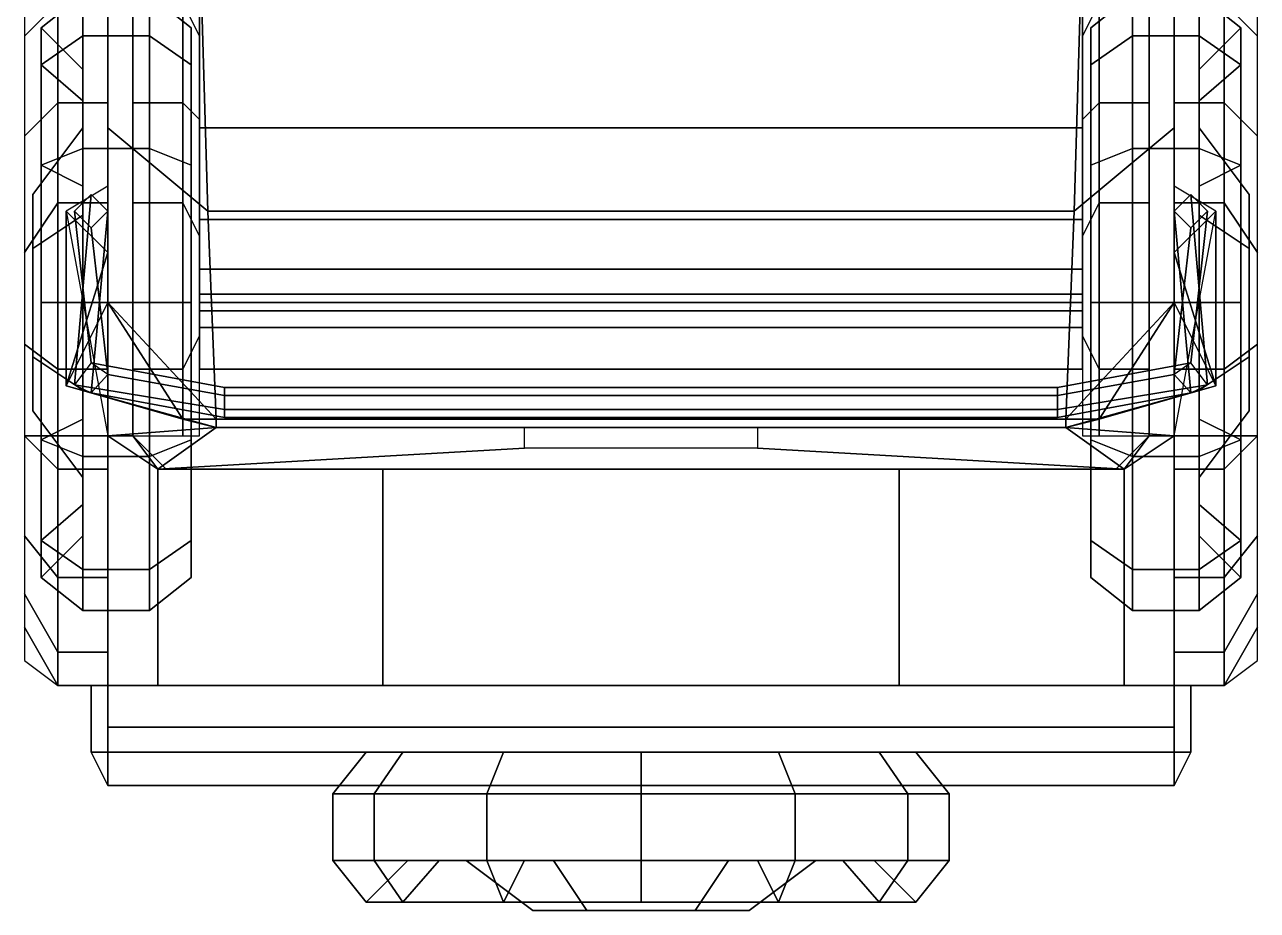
# Model space of a CAD drawing. Header units: millimetres. Extents: x -0.8 to 3, y -1.9 to 12.
# Drawn here: x -0.74 to 0.74, y -1.94 to -0.876 of the extents above; entities that cross this region are included whole.
import ezdxf

# ---------------------------------------------------------------- set-up
doc = ezdxf.new("R2010")
doc.units = ezdxf.units.MM
for name, color, linetype in [('fenders', 1, 'Continuous'), ('seats', 3, 'Continuous'), ('tent', 5, 'Continuous'), ('wheels', 2, 'Continuous')]:
    doc.layers.add(name, color=color, linetype=linetype)

msp = doc.modelspace()

# ---------------------------------------------------------------- linework, layer by layer
for points in [[(-0.64, -0.97, 0.79), (-0.64, -1.09, 0.83), (-0.64, -0.37, 1.08)], [(-0.64, -1.09, 0.83), (-0.64, -1.29, 0.83), (-0.64, -1.67, 1.08), (-0.64, -0.37, 1.08)], [(-0.64, -0.85, 0.7), (-0.64, -0.97, 0.79), (-0.64, -0.37, 1.08)], [(-0.64, -1.37, 1.08), (-0.61, -1.37, 1.08), (-0.61, -0.37, 1.08), (-0.64, -0.37, 1.08)], [(-0.61, -0.37, 1.08), (-0.61, -1.09, 0.83), (-0.61, -0.97, 0.79), (-0.61, -0.37, 1.08)], [(-0.61, -1.37, 1.08), (-0.61, -1.29, 0.83), (-0.61, -1.09, 0.83), (-0.61, -0.37, 1.08)], [(-0.61, -0.37, 1.08), (-0.61, -0.97, 0.79), (-0.61, -0.85, 0.7), (-0.61, -0.37, 1.08)], [(0.61, -1.37, 1.08), (0.64, -1.37, 1.08), (0.64, -0.37, 1.08), (0.61, -0.37, 1.08)], [(0.61, -0.85, 0.7), (0.61, -0.97, 0.79), (0.61, -0.37, 1.08)], [(0.61, -0.97, 0.79), (0.61, -1.09, 0.83), (0.61, -0.37, 1.08)], [(0.61, -1.09, 0.83), (0.61, -1.29, 0.83), (0.61, -1.37, 1.08), (0.61, -0.37, 1.08)], [(0.64, -0.37, 1.08), (0.64, -0.97, 0.79), (0.64, -0.85, 0.7), (0.64, -0.37, 1.08)], [(0.64, -0.37, 1.08), (0.64, -1.09, 0.83), (0.64, -0.97, 0.79), (0.64, -0.37, 1.08)], [(0.64, -1.67, 1.08), (0.64, -1.29, 0.83), (0.64, -1.09, 0.83), (0.64, -0.37, 1.08)], [(-0.64, -1.1, 1.08), (-0.66, -1.08, 1.08), (-0.68, -1.3089, 1.4747), (-0.66, -1.3185, 1.4481)], [(-0.66, -1.08, 1.08), (-0.68, -1.1, 1.08), (-0.66, -1.2823, 1.465), (-0.68, -1.3089, 1.4747)], [(-0.66, -1.08, 1.01), (-0.68, -1.1, 1.01), (-0.68, -1.1, 1.08), (-0.66, -1.08, 1.08)], [(-0.64, -1.1, 1.01), (-0.66, -1.08, 1.01), (-0.66, -1.08, 1.08), (-0.64, -1.1, 1.08)], [(0.66, -1.08, 1.08), (0.64, -1.1, 1.08), (0.66, -1.3185, 1.4481), (0.68, -1.3089, 1.4747)], [(0.66, -1.08, 1.01), (0.64, -1.1, 1.01), (0.64, -1.1, 1.08), (0.66, -1.08, 1.08)], [(0.68, -1.1, 1.08), (0.66, -1.08, 1.08), (0.68, -1.3089, 1.4747), (0.66, -1.2823, 1.465)], [(0.68, -1.1, 1.01), (0.66, -1.08, 1.01), (0.66, -1.08, 1.08), (0.68, -1.1, 1.08)], [(-0.68, -1.1, 1.08), (-0.66, -1.12, 1.08), (-0.64, -1.2962, 1.4475), (-0.66, -1.2823, 1.465)], [(-0.68, -1.1, 1.01), (-0.66, -1.12, 1.01), (-0.66, -1.12, 1.08), (-0.68, -1.1, 1.08)], [(-0.66, -1.12, 1.08), (-0.64, -1.1, 1.08), (-0.66, -1.3185, 1.4481), (-0.64, -1.2962, 1.4475)], [(-0.66, -1.12, 1.01), (-0.64, -1.1, 1.01), (-0.64, -1.1, 1.08), (-0.66, -1.12, 1.08)], [(0.64, -1.1, 1.08), (0.66, -1.12, 1.08), (0.64, -1.2962, 1.4475), (0.66, -1.3185, 1.4481)], [(0.66, -1.12, 1.08), (0.68, -1.1, 1.08), (0.66, -1.2823, 1.465), (0.64, -1.2962, 1.4475)], [(0.64, -1.1, 1.01), (0.66, -1.12, 1.01), (0.66, -1.12, 1.08), (0.64, -1.1, 1.08)], [(0.66, -1.12, 1.01), (0.68, -1.1, 1.01), (0.68, -1.1, 1.08), (0.66, -1.12, 1.08)], [(-0.5, -1.3385, 1.5381), (-0.5, -1.3119, 1.5285), (-0.66, -1.2823, 1.465), (-0.68, -1.3089, 1.4747)], [(-0.5, -1.3119, 1.5285), (-0.5, -1.3215, 1.5019), (-0.64, -1.2962, 1.4475), (-0.66, -1.2823, 1.465)], [(0.5, -1.3215, 1.5019), (0.5, -1.3119, 1.5285), (0.66, -1.2823, 1.465), (0.64, -1.2962, 1.4475)], [(0.5, -1.3119, 1.5285), (0.5, -1.3385, 1.5381), (0.68, -1.3089, 1.4747), (0.66, -1.2823, 1.465)], [(-0.5, -1.3215, 1.5019), (-0.5, -1.3481, 1.5115), (-0.66, -1.3185, 1.4481), (-0.64, -1.2962, 1.4475)], [(-0.64, -1.29, 0.83), (-0.64, -1.37, 0.81), (-0.64, -1.67, 1.08)], [(-0.61, -1.37, 1.08), (-0.61, -1.37, 0.81), (-0.61, -1.29, 0.83), (-0.61, -1.37, 1.08)], [(0.5, -1.3481, 1.5115), (0.5, -1.3215, 1.5019), (0.64, -1.2962, 1.4475), (0.66, -1.3185, 1.4481)], [(0.61, -1.29, 0.83), (0.61, -1.37, 0.81), (0.61, -1.37, 1.08)], [(0.64, -1.67, 1.08), (0.64, -1.37, 0.81), (0.64, -1.29, 0.83), (0.64, -1.67, 1.08)], [(-0.5, -1.3481, 1.5115), (-0.5, -1.3385, 1.5381), (-0.68, -1.3089, 1.4747), (-0.66, -1.3185, 1.4481)], [(0.5, -1.3385, 1.5381), (0.5, -1.3119, 1.5285), (-0.5, -1.3119, 1.5285), (-0.5, -1.3385, 1.5381)], [(0.5, -1.3119, 1.5285), (0.5, -1.3215, 1.5019), (-0.5, -1.3215, 1.5019), (-0.5, -1.3119, 1.5285)], [(0.5, -1.3385, 1.5381), (0.5, -1.3481, 1.5115), (0.66, -1.3185, 1.4481), (0.68, -1.3089, 1.4747)], [(0.5, -1.3215, 1.5019), (0.5, -1.3481, 1.5115), (-0.5, -1.3481, 1.5115), (-0.5, -1.3215, 1.5019)], [(0.5, -1.3481, 1.5115), (0.5, -1.3385, 1.5381), (-0.5, -1.3385, 1.5381), (-0.5, -1.3481, 1.5115)], [(-0.64, -1.37, 1.08), (-0.64, -1.67, 1.08), (-0.58, -1.67, 1.13), (-0.58, -1.41, 1.13)], [(-0.61, -1.37, 1.08), (-0.64, -1.37, 1.08), (-0.58, -1.41, 1.13), (-0.61, -1.37, 1.08)], [(0.58, -1.67, 1.13), (0.64, -1.67, 1.08), (0.64, -1.37, 1.08), (0.58, -1.41, 1.13)], [(0.58, -1.41, 1.13), (0.64, -1.37, 1.08), (0.61, -1.37, 1.08), (0.58, -1.41, 1.13)], [(-0.64, -1.41, 0.79), (-0.64, -1.54, 0.7), (-0.64, -1.67, 1.08)], [(-0.58, -1.41, 1.13), (-0.31, -1.41, 1.14), (0.31, -1.41, 1.14), (0.58, -1.41, 1.13)], [(-0.58, -1.67, 1.13), (-0.31, -1.67, 1.14), (-0.31, -1.41, 1.14), (-0.58, -1.41, 1.13)], [(-0.31, -1.41, 1.14), (-0.31, -1.67, 1.14), (0.31, -1.67, 1.14), (0.31, -1.41, 1.14)], [(0.31, -1.41, 1.14), (0.31, -1.67, 1.14), (0.58, -1.67, 1.13), (0.58, -1.41, 1.13)], [(0.64, -1.67, 1.08), (0.64, -1.54, 0.7), (0.64, -1.41, 0.79), (0.64, -1.67, 1.08)], [(-0.64, -1.54, 0.7), (-0.64, -1.63, 0.58), (-0.64, -1.67, 1.08)], [(0.64, -1.67, 1.08), (0.64, -1.63, 0.58), (0.64, -1.54, 0.7), (0.64, -1.67, 1.08)], [(-0.64, -1.63, 0.58), (-0.64, -1.67, 0.48), (-0.64, -1.67, 1.08)], [(0.64, -1.67, 1.08), (0.64, -1.67, 0.48), (0.64, -1.63, 0.58), (0.64, -1.67, 1.08)], [(-0.66, -1.75, 0.33), (-0.66, -1.67, 0.33), (0.66, -1.67, 0.33), (0.66, -1.75, 0.33)], [(-0.66, -1.67, 0.48), (-0.66, -1.67, 0.33), (-0.66, -1.75, 0.33), (-0.66, -1.75, 0.48)], [(-0.64, -1.67, 0.48), (-0.66, -1.67, 0.48), (-0.66, -1.75, 0.48), (-0.64, -1.75, 0.48)], [(-0.64, -1.67, 0.48), (-0.64, -1.75, 0.48), (-0.64, -1.72, 1.08), (-0.64, -1.67, 1.08)], [(-0.64, -1.67, 1.08), (-0.64, -1.72, 1.08), (0.64, -1.72, 1.08), (0.64, -1.67, 1.08)], [(-0.58, -1.67, 1.13), (-0.64, -1.67, 1.08), (0.64, -1.67, 1.08), (0.58, -1.67, 1.13)], [(0.58, -1.67, 1.13), (0.31, -1.67, 1.14), (-0.31, -1.67, 1.14), (-0.58, -1.67, 1.13)], [(0.64, -1.72, 1.08), (0.64, -1.75, 0.48), (0.64, -1.67, 0.48), (0.64, -1.67, 1.08)], [(0.66, -1.67, 0.48), (0.64, -1.67, 0.48), (0.64, -1.75, 0.48), (0.66, -1.75, 0.48)], [(0.66, -1.75, 0.33), (0.66, -1.67, 0.33), (0.66, -1.67, 0.48), (0.66, -1.75, 0.48)], [(-0.64, -1.72, 1.08), (-0.64, -1.75, 0.48), (0.64, -1.75, 0.48), (0.64, -1.72, 1.08)], [(-0.66, -1.75, 0.33), (-0.64, -1.79, 0.33), (-0.64, -1.79, 0.48), (-0.66, -1.75, 0.48)], [(0.66, -1.75, 0.33), (0.64, -1.79, 0.33), (-0.64, -1.79, 0.33), (-0.66, -1.75, 0.33)], [(-0.66, -1.75, 0.48), (-0.64, -1.79, 0.48), (-0.64, -1.75, 0.48)], [(-0.64, -1.75, 0.48), (-0.64, -1.79, 0.48), (0.64, -1.79, 0.48), (0.64, -1.75, 0.48)], [(0.64, -1.79, 0.48), (0.64, -1.79, 0.33), (0.66, -1.75, 0.33), (0.66, -1.75, 0.48)], [(0.64, -1.75, 0.48), (0.64, -1.79, 0.48), (0.66, -1.75, 0.48), (0.64, -1.75, 0.48)], [(-0.64, -1.79, 0.48), (-0.64, -1.79, 0.33), (0.64, -1.79, 0.33), (0.64, -1.79, 0.48)]]:
    msp.add_3dface(points)
at = {"color": 2}
for points in [[(-0.64, -1.37, 0.81), (-0.64, -1.41, 0.79), (-0.64, -1.67, 1.08)], [(-0.57, -1.41, 1.08), (-0.57, -1.41, 0.79), (-0.61, -1.37, 0.81), (-0.61, -1.37, 1.08)], [(-0.58, -1.41, 1.13), (-0.57, -1.41, 1.08), (-0.61, -1.37, 1.08), (-0.58, -1.41, 1.13)], [(0.61, -1.37, 0.81), (0.57, -1.41, 0.79), (0.57, -1.41, 1.08), (0.61, -1.37, 1.08)], [(0.61, -1.37, 1.08), (0.57, -1.41, 1.08), (0.58, -1.41, 1.13)], [(0.64, -1.67, 1.08), (0.64, -1.41, 0.79), (0.64, -1.37, 0.81), (0.64, -1.67, 1.08)], [(0.57, -1.41, 1.08), (-0.57, -1.41, 1.08), (-0.58, -1.41, 1.13), (0.58, -1.41, 1.13)], [(0.57, -1.41, 0.79), (-0.57, -1.41, 0.79), (-0.57, -1.41, 1.08), (0.57, -1.41, 1.08)]]:
    msp.add_3dface(points, dxfattribs=at)
at = {"layer": 'fenders'}
for points in [[(-0.74, -0.82, 0.5), (-0.74, -0.89, 0.63), (-0.7, -0.85, 0.7), (-0.7, -0.73, 0.49)], [(-0.55, -0.73, 0.49), (-0.55, -0.85, 0.7), (-0.53, -0.89, 0.48), (-0.53, -0.86, 0.41)], [(0.53, -0.86, 0.41), (0.53, -0.89, 0.48), (0.55, -0.85, 0.7), (0.55, -0.73, 0.49)], [(0.7, -0.73, 0.49), (0.7, -0.85, 0.7), (0.74, -0.89, 0.63), (0.74, -0.82, 0.5)], [(-0.74, -0.89, 0.63), (-0.74, -1.01, 0.72), (-0.7, -0.97, 0.79), (-0.7, -0.85, 0.7)], [(-0.7, -0.85, 0.7), (-0.7, -0.97, 0.79), (-0.64, -0.97, 0.79), (-0.64, -0.85, 0.7)], [(-0.61, -0.85, 0.7), (-0.61, -0.97, 0.79), (-0.55, -0.97, 0.79), (-0.55, -0.85, 0.7)], [(-0.55, -0.85, 0.7), (-0.55, -0.97, 0.79), (-0.53, -0.99, 0.59), (-0.53, -0.89, 0.48)], [(0.53, -0.89, 0.48), (0.53, -0.99, 0.59), (0.55, -0.97, 0.79), (0.55, -0.85, 0.7)], [(0.55, -0.85, 0.7), (0.55, -0.97, 0.79), (0.61, -0.97, 0.79), (0.61, -0.85, 0.7)], [(0.64, -0.85, 0.7), (0.64, -0.97, 0.79), (0.7, -0.97, 0.79), (0.7, -0.85, 0.7)], [(0.7, -0.85, 0.7), (0.7, -0.97, 0.79), (0.74, -1.01, 0.72), (0.74, -0.89, 0.63)], [(-0.74, -1.01, 0.72), (-0.74, -1.15, 0.77), (-0.7, -1.09, 0.83), (-0.7, -0.97, 0.79)], [(-0.7, -0.97, 0.79), (-0.7, -1.09, 0.83), (-0.64, -1.09, 0.83), (-0.64, -0.97, 0.79)], [(-0.61, -0.97, 0.79), (-0.61, -1.09, 0.83), (-0.55, -1.09, 0.83), (-0.55, -0.97, 0.79)], [(-0.55, -0.97, 0.79), (-0.55, -1.09, 0.83), (-0.53, -1.13, 0.64), (-0.53, -0.99, 0.59)], [(0.53, -0.99, 0.59), (0.53, -1.13, 0.64), (0.55, -1.09, 0.83), (0.55, -0.97, 0.79)], [(0.55, -0.97, 0.79), (0.55, -1.09, 0.83), (0.61, -1.09, 0.83), (0.61, -0.97, 0.79)], [(0.64, -0.97, 0.79), (0.64, -1.09, 0.83), (0.7, -1.09, 0.83), (0.7, -0.97, 0.79)], [(0.7, -0.97, 0.79), (0.7, -1.09, 0.83), (0.74, -1.15, 0.77), (0.74, -1.01, 0.72)], [(-0.74, -1.15, 0.77), (-0.74, -1.26, 0.77), (-0.7, -1.29, 0.83), (-0.7, -1.09, 0.83)], [(-0.7, -1.09, 0.83), (-0.7, -1.29, 0.83), (-0.64, -1.29, 0.83), (-0.64, -1.09, 0.83)], [(-0.61, -1.09, 0.83), (-0.61, -1.29, 0.83), (-0.55, -1.29, 0.83), (-0.55, -1.09, 0.83)], [(-0.55, -1.09, 0.83), (-0.55, -1.29, 0.83), (-0.53, -1.25, 0.64), (-0.53, -1.13, 0.64)], [(0.53, -1.13, 0.64), (0.53, -1.25, 0.64), (0.55, -1.29, 0.83), (0.55, -1.09, 0.83)], [(0.55, -1.09, 0.83), (0.55, -1.29, 0.83), (0.61, -1.29, 0.83), (0.61, -1.09, 0.83)], [(0.64, -1.09, 0.83), (0.64, -1.29, 0.83), (0.7, -1.29, 0.83), (0.7, -1.09, 0.83)], [(0.7, -1.09, 0.83), (0.7, -1.29, 0.83), (0.74, -1.26, 0.77), (0.74, -1.15, 0.77)], [(-0.55, -1.29, 0.83), (-0.55, -1.37, 0.81), (-0.53, -1.37, 0.59), (-0.53, -1.25, 0.64)], [(0.53, -1.25, 0.64), (0.53, -1.37, 0.59), (0.55, -1.37, 0.81), (0.55, -1.29, 0.83)], [(-0.74, -1.26, 0.77), (-0.74, -1.37, 0.74), (-0.7, -1.37, 0.81), (-0.7, -1.29, 0.83)], [(0.7, -1.29, 0.83), (0.7, -1.37, 0.81), (0.74, -1.37, 0.74), (0.74, -1.26, 0.77)], [(-0.7, -1.29, 0.83), (-0.7, -1.37, 0.81), (-0.64, -1.37, 0.81), (-0.64, -1.29, 0.83)], [(-0.61, -1.29, 0.83), (-0.61, -1.37, 0.81), (-0.55, -1.37, 0.81), (-0.55, -1.29, 0.83)], [(0.55, -1.29, 0.83), (0.55, -1.37, 0.81), (0.61, -1.37, 0.81), (0.61, -1.29, 0.83)], [(0.64, -1.29, 0.83), (0.64, -1.37, 0.81), (0.7, -1.37, 0.81), (0.7, -1.29, 0.83)], [(-0.74, -1.37, 0.74), (-0.74, -1.37, 0.74), (-0.7, -1.41, 0.79), (-0.7, -1.37, 0.81)], [(-0.74, -1.37, 0.74), (-0.74, -1.49, 0.66), (-0.7, -1.54, 0.7), (-0.7, -1.41, 0.79)], [(-0.7, -1.37, 0.81), (-0.7, -1.41, 0.79), (-0.64, -1.41, 0.79), (-0.64, -1.37, 0.81)], [(0.64, -1.37, 0.81), (0.64, -1.41, 0.79), (0.7, -1.41, 0.79), (0.7, -1.37, 0.81)], [(0.7, -1.37, 0.81), (0.7, -1.41, 0.79), (0.74, -1.37, 0.74)], [(0.7, -1.41, 0.79), (0.7, -1.54, 0.7), (0.74, -1.49, 0.66), (0.74, -1.37, 0.74)], [(-0.7, -1.41, 0.79), (-0.7, -1.54, 0.7), (-0.64, -1.54, 0.7), (-0.64, -1.41, 0.79)], [(0.64, -1.41, 0.79), (0.64, -1.54, 0.7), (0.7, -1.54, 0.7), (0.7, -1.41, 0.79)], [(-0.74, -1.49, 0.66), (-0.74, -1.56, 0.57), (-0.7, -1.63, 0.58), (-0.7, -1.54, 0.7)], [(0.7, -1.54, 0.7), (0.7, -1.63, 0.58), (0.74, -1.56, 0.57), (0.74, -1.49, 0.66)], [(-0.7, -1.54, 0.7), (-0.7, -1.63, 0.58), (-0.64, -1.63, 0.58), (-0.64, -1.54, 0.7)], [(0.64, -1.54, 0.7), (0.64, -1.63, 0.58), (0.7, -1.63, 0.58), (0.7, -1.54, 0.7)], [(-0.74, -1.56, 0.57), (-0.74, -1.6, 0.45), (-0.7, -1.67, 0.48), (-0.7, -1.63, 0.58)], [(0.7, -1.63, 0.58), (0.7, -1.67, 0.48), (0.74, -1.6, 0.45), (0.74, -1.56, 0.57)], [(-0.74, -1.6, 0.45), (-0.74, -1.64, 0.35), (-0.7, -1.67, 0.33), (-0.7, -1.67, 0.48)], [(0.7, -1.67, 0.48), (0.7, -1.67, 0.33), (0.74, -1.64, 0.35), (0.74, -1.6, 0.45)], [(-0.7, -1.63, 0.58), (-0.7, -1.67, 0.48), (-0.64, -1.67, 0.48), (-0.64, -1.63, 0.58)], [(0.64, -1.63, 0.58), (0.64, -1.67, 0.48), (0.7, -1.67, 0.48), (0.7, -1.63, 0.58)], [(-0.7, -1.67, 0.48), (-0.7, -1.67, 0.33), (-0.66, -1.67, 0.33), (-0.66, -1.67, 0.48)], [(0.66, -1.67, 0.48), (0.66, -1.67, 0.33), (0.7, -1.67, 0.33), (0.7, -1.67, 0.48)]]:
    msp.add_3dface(points, dxfattribs=at)
at = {"layer": 'seats'}
for points in [[(0.53, -1, 0.69), (0.53, -0.85, 0.72), (-0.53, -0.85, 0.72), (-0.53, -1, 0.69)], [(-0.53, -1, 0.51), (-0.53, -0.86, 0.41), (0.53, -0.86, 0.41), (0.53, -1, 0.51)], [(-0.53, -1.11, 0.6), (-0.53, -1, 0.51), (0.53, -1, 0.51), (0.53, -1.11, 0.6)], [(0.53, -1.11, 0.65), (0.53, -1, 0.69), (-0.53, -1, 0.69), (-0.53, -1.11, 0.65)], [(0.53, -1.17, 1.02), (0.53, -1.11, 0.75), (-0.53, -1.11, 0.75), (-0.53, -1.17, 1.02)], [(0.53, -1.11, 0.75), (0.53, -1.11, 0.65), (-0.53, -1.11, 0.65), (-0.53, -1.11, 0.75)], [(-0.53, -1.2, 0.62), (-0.53, -1.11, 0.6), (0.53, -1.11, 0.6), (0.53, -1.2, 0.62)], [(-0.53, -1.17, 1.02), (-0.53, -1.11, 0.75), (-0.53, -1.24, 0.71), (-0.53, -1.29, 1.08)], [(0.53, -1.29, 1.08), (0.53, -1.24, 0.71), (0.53, -1.11, 0.75), (0.53, -1.17, 1.02)], [(0.53, -1.21, 1.07), (0.53, -1.17, 1.02), (-0.53, -1.17, 1.02), (-0.53, -1.21, 1.07)], [(-0.53, -1.21, 1.07), (-0.53, -1.17, 1.02), (-0.53, -1.29, 1.08), (-0.53, -1.24, 1.08)], [(0.53, -1.24, 1.08), (0.53, -1.29, 1.08), (0.53, -1.17, 1.02), (0.53, -1.21, 1.07)], [(-0.53, -1.22, 0.64), (-0.53, -1.2, 0.62), (0.53, -1.2, 0.62), (0.53, -1.22, 0.64)], [(0.53, -1.24, 1.08), (0.53, -1.21, 1.07), (-0.53, -1.21, 1.07), (-0.53, -1.24, 1.08)], [(-0.53, -1.24, 0.71), (-0.53, -1.22, 0.64), (0.53, -1.22, 0.64), (0.53, -1.24, 0.71)], [(-0.53, -1.24, 1.08), (-0.53, -1.29, 1.08), (0.53, -1.29, 1.08), (0.53, -1.24, 1.08)], [(-0.53, -1.29, 1.08), (-0.53, -1.24, 0.71), (0.53, -1.24, 0.71), (0.53, -1.29, 1.08)]]:
    msp.add_3dface(points, dxfattribs=at)
at = {"layer": 'tent'}
for points in [[(-0.64, -1.06, 1.4), (-0.64, -1, 1.48), (-0.64, -0.76, 1.48), (-0.64, -0.76, 1.42)], [(-0.64, -1, 1.48), (-0.52, -1.1, 1.56), (-0.53, -0.76, 1.6), (-0.64, -0.76, 1.48)], [(-0.52, -1.1, 1.56), (0.52, -1.1, 1.56), (0.53, -0.76, 1.6), (-0.53, -0.76, 1.6)], [(0.52, -1.1, 1.56), (0.64, -1, 1.48), (0.64, -0.76, 1.48), (0.53, -0.76, 1.6)], [(0.64, -1, 1.48), (0.64, -1.06, 1.4), (0.64, -0.76, 1.42), (0.64, -0.76, 1.48)], [(-0.64, -1.15, 1.35), (-0.64, -1.21, 1.48), (-0.64, -1, 1.48), (-0.64, -1.06, 1.4)], [(-0.64, -1.21, 1.48), (-0.51, -1.35, 1.54), (-0.52, -1.1, 1.56), (-0.64, -1, 1.48)], [(0.51, -1.35, 1.54), (0.64, -1.21, 1.48), (0.64, -1, 1.48), (0.52, -1.1, 1.56)], [(0.64, -1.21, 1.48), (0.64, -1.15, 1.35), (0.64, -1.06, 1.4), (0.64, -1, 1.48)], [(-0.64, -1.07, 1.08), (-0.64, -1.15, 1.35), (-0.64, -1.06, 1.4), (-0.64, -1.07, 1.08)], [(0.64, -1.15, 1.35), (0.64, -1.07, 1.08), (0.64, -1.07, 1.08), (0.64, -1.06, 1.4)], [(-0.69, -1.1, 1.08), (-0.64, -1.15, 1.35), (-0.64, -1.07, 1.08), (-0.69, -1.1, 1.08)], [(0.64, -1.15, 1.35), (0.69, -1.1, 1.08), (0.64, -1.07, 1.08), (0.64, -1.15, 1.35)], [(-0.69, -1.1, 1.08), (-0.69, -1.31, 1.48), (-0.64, -1.15, 1.35), (-0.69, -1.1, 1.08)], [(-0.51, -1.36, 1.37), (-0.69, -1.31, 1.48), (-0.69, -1.1, 1.08), (-0.64, -1.37, 1.08)], [(-0.51, -1.35, 1.54), (0.51, -1.35, 1.54), (0.52, -1.1, 1.56), (-0.52, -1.1, 1.56)], [(0.69, -1.31, 1.48), (0.51, -1.36, 1.37), (0.64, -1.37, 1.08), (0.69, -1.1, 1.08)], [(0.69, -1.31, 1.48), (0.69, -1.31, 1.48), (0.69, -1.1, 1.08), (0.64, -1.15, 1.35)], [(-0.69, -1.31, 1.48), (-0.69, -1.31, 1.48), (-0.64, -1.21, 1.48), (-0.64, -1.15, 1.35)], [(0.69, -1.31, 1.48), (0.69, -1.31, 1.48), (0.64, -1.15, 1.35), (0.64, -1.21, 1.48)], [(-0.69, -1.31, 1.48), (-0.69, -1.31, 1.48), (-0.55, -1.35, 1.54), (-0.64, -1.21, 1.48)], [(-0.64, -1.21, 1.48), (-0.55, -1.35, 1.54), (-0.51, -1.35, 1.54), (-0.64, -1.21, 1.48)], [(0.55, -1.35, 1.54), (0.64, -1.21, 1.48), (0.64, -1.21, 1.48), (0.51, -1.35, 1.54)], [(0.55, -1.35, 1.54), (0.69, -1.31, 1.48), (0.64, -1.21, 1.48), (0.55, -1.35, 1.54)], [(-0.51, -1.36, 1.51), (-0.55, -1.35, 1.54), (-0.69, -1.31, 1.48), (-0.51, -1.36, 1.37)], [(0.55, -1.35, 1.54), (0.51, -1.36, 1.51), (0.51, -1.36, 1.37), (0.69, -1.31, 1.48)], [(-0.51, -1.36, 1.37), (-0.51, -1.36, 1.37), (-0.64, -1.37, 1.08), (-0.58, -1.41, 1.13)], [(-0.14, -1.36, 1.37), (-0.51, -1.36, 1.37), (-0.58, -1.41, 1.13), (-0.14, -1.385, 1.25)], [(-0.51, -1.35, 1.54), (-0.55, -1.35, 1.54), (-0.55, -1.35, 1.54), (-0.51, -1.36, 1.51)], [(0.51, -1.35, 1.54), (-0.51, -1.35, 1.54), (-0.51, -1.36, 1.51), (0.51, -1.36, 1.51)], [(0.51, -1.36, 1.51), (-0.51, -1.36, 1.51), (-0.51, -1.36, 1.37), (0.51, -1.36, 1.37)], [(0.51, -1.36, 1.37), (0.14, -1.36, 1.37), (0.14, -1.385, 1.25), (0.58, -1.41, 1.13)], [(0.55, -1.35, 1.54), (0.51, -1.35, 1.54), (0.51, -1.36, 1.51), (0.55, -1.35, 1.54)], [(0.51, -1.36, 1.37), (0.51, -1.36, 1.37), (0.58, -1.41, 1.13), (0.64, -1.37, 1.08)], [(0.14, -1.385, 1.25), (-0.14, -1.385, 1.25), (-0.58, -1.41, 1.13), (0.58, -1.41, 1.13)]]:
    msp.add_3dface(points, dxfattribs=at)
at = {"layer": 'wheels'}
for points in [[(-0.67, -0.84, 0.36), (-0.67, -0.8896, 0.175), (-0.72, -0.9242, 0.195), (-0.72, -0.88, 0.36)], [(-0.67, -0.8896, 0.545), (-0.67, -0.84, 0.36), (-0.72, -0.88, 0.36), (-0.72, -0.9242, 0.525)], [(-0.59, -0.84, 0.36), (-0.59, -0.8896, 0.175), (-0.67, -0.8896, 0.175), (-0.67, -0.84, 0.36)], [(-0.59, -0.8896, 0.545), (-0.59, -0.84, 0.36), (-0.67, -0.84, 0.36), (-0.67, -0.8896, 0.545)], [(-0.59, -0.8896, 0.175), (-0.59, -0.84, 0.36), (-0.54, -0.88, 0.36), (-0.54, -0.9242, 0.195)], [(-0.59, -0.84, 0.36), (-0.59, -0.8896, 0.545), (-0.54, -0.9242, 0.525), (-0.54, -0.88, 0.36)], [(0.59, -0.8896, 0.545), (0.59, -0.84, 0.36), (0.54, -0.88, 0.36), (0.54, -0.9242, 0.525)], [(0.59, -0.84, 0.36), (0.59, -0.8896, 0.175), (0.54, -0.9242, 0.195), (0.54, -0.88, 0.36)], [(0.59, -0.84, 0.36), (0.59, -0.8896, 0.545), (0.67, -0.8896, 0.545), (0.67, -0.84, 0.36)], [(0.59, -0.8896, 0.175), (0.59, -0.84, 0.36), (0.67, -0.84, 0.36), (0.67, -0.8896, 0.175)], [(0.67, -0.84, 0.36), (0.67, -0.8896, 0.545), (0.72, -0.9242, 0.525), (0.72, -0.88, 0.36)], [(0.67, -0.8896, 0.175), (0.67, -0.84, 0.36), (0.72, -0.88, 0.36), (0.72, -0.9242, 0.195)], [(-0.72, -0.88, 0.36), (-0.72, -0.9242, 0.195), (-0.67, -0.9675, 0.22), (-0.67, -0.93, 0.36)], [(-0.72, -0.9242, 0.525), (-0.72, -0.88, 0.36), (-0.67, -0.93, 0.36), (-0.67, -0.9675, 0.5)], [(-0.54, -0.88, 0.36), (-0.54, -1.4958, 0.195), (-0.54, -1.375, 0.0742), (-0.54, -0.9242, 0.195)], [(-0.54, -0.9242, 0.525), (-0.54, -1.54, 0.36), (-0.54, -1.4958, 0.195), (-0.54, -0.88, 0.36)], [(0.54, -0.88, 0.36), (0.54, -1.4958, 0.525), (0.54, -1.375, 0.6458), (0.54, -0.9242, 0.525)], [(0.54, -0.9242, 0.195), (0.54, -1.54, 0.36), (0.54, -1.4958, 0.525), (0.54, -0.88, 0.36)], [(0.72, -0.88, 0.36), (0.72, -0.9242, 0.525), (0.67, -0.9675, 0.5), (0.67, -0.93, 0.36)], [(0.72, -0.9242, 0.195), (0.72, -0.88, 0.36), (0.67, -0.93, 0.36), (0.67, -0.9675, 0.22)], [(-0.67, -1.025, 0.6804), (-0.67, -0.8896, 0.545), (-0.72, -0.9242, 0.525), (-0.72, -1.045, 0.6458)], [(-0.67, -0.8896, 0.175), (-0.67, -1.025, 0.0396), (-0.72, -1.045, 0.0742), (-0.72, -0.9242, 0.195)], [(-0.59, -1.025, 0.6804), (-0.59, -0.8896, 0.545), (-0.67, -0.8896, 0.545), (-0.67, -1.025, 0.6804)], [(-0.59, -0.8896, 0.175), (-0.59, -1.025, 0.0396), (-0.67, -1.025, 0.0396), (-0.67, -0.8896, 0.175)], [(-0.59, -0.8896, 0.545), (-0.59, -1.025, 0.6804), (-0.54, -1.045, 0.6458), (-0.54, -0.9242, 0.525)], [(-0.59, -1.025, 0.0396), (-0.59, -0.8896, 0.175), (-0.54, -0.9242, 0.195), (-0.54, -1.045, 0.0742)], [(0.59, -0.8896, 0.175), (0.59, -1.025, 0.0396), (0.54, -1.045, 0.0742), (0.54, -0.9242, 0.195)], [(0.59, -1.025, 0.6804), (0.59, -0.8896, 0.545), (0.54, -0.9242, 0.525), (0.54, -1.045, 0.6458)], [(0.59, -1.025, 0.0396), (0.59, -0.8896, 0.175), (0.67, -0.8896, 0.175), (0.67, -1.025, 0.0396)], [(0.59, -0.8896, 0.545), (0.59, -1.025, 0.6804), (0.67, -1.025, 0.6804), (0.67, -0.8896, 0.545)], [(0.67, -1.025, 0.0396), (0.67, -0.8896, 0.175), (0.72, -0.9242, 0.195), (0.72, -1.045, 0.0742)], [(0.67, -0.8896, 0.545), (0.67, -1.025, 0.6804), (0.72, -1.045, 0.6458), (0.72, -0.9242, 0.525)], [(-0.72, -0.9242, 0.195), (-0.72, -1.045, 0.0742), (-0.67, -1.07, 0.1175), (-0.67, -0.9675, 0.22)], [(-0.72, -1.045, 0.6458), (-0.72, -0.9242, 0.525), (-0.67, -0.9675, 0.5), (-0.67, -1.07, 0.6025)], [(-0.67, -0.93, 0.36), (-0.67, -0.9675, 0.22), (-0.67, -1, 0.36)], [(-0.67, -0.9675, 0.5), (-0.67, -0.93, 0.36), (-0.67, -1, 0.36), (-0.67, -1.105, 0.5419)], [(-0.54, -0.9242, 0.195), (-0.54, -1.375, 0.0742), (-0.54, -1.21, 0.03), (-0.54, -1.045, 0.0742)], [(-0.54, -1.045, 0.6458), (-0.54, -1.4958, 0.525), (-0.54, -1.54, 0.36), (-0.54, -0.9242, 0.525)], [(0.54, -0.9242, 0.525), (0.54, -1.375, 0.6458), (0.54, -1.21, 0.69), (0.54, -1.045, 0.6458)], [(0.54, -1.045, 0.0742), (0.54, -1.4958, 0.195), (0.54, -1.54, 0.36), (0.54, -0.9242, 0.195)], [(0.72, -0.9242, 0.525), (0.72, -1.045, 0.6458), (0.67, -1.07, 0.6025), (0.67, -0.9675, 0.5)], [(0.72, -1.045, 0.0742), (0.72, -0.9242, 0.195), (0.67, -0.9675, 0.22), (0.67, -1.07, 0.1175)], [(0.67, -0.9675, 0.22), (0.67, -0.93, 0.36), (0.67, -1, 0.36), (0.67, -1.105, 0.1781)], [(0.67, -0.93, 0.36), (0.67, -0.9675, 0.5), (0.67, -1, 0.36)], [(-0.67, -0.9675, 0.22), (-0.67, -1.07, 0.1175), (-0.67, -1.105, 0.1781), (-0.67, -1, 0.36)], [(-0.67, -1.07, 0.6025), (-0.67, -0.9675, 0.5), (-0.67, -1.105, 0.5419)], [(0.67, -0.9675, 0.5), (0.67, -1.07, 0.6025), (0.67, -1.105, 0.5419), (0.67, -1, 0.36)], [(0.67, -1.07, 0.1175), (0.67, -0.9675, 0.22), (0.67, -1.105, 0.1781)], [(-0.67, -1, 0.36), (-0.67, -1.105, 0.1781), (-0.73, -1.145, 0.2474), (-0.73, -1.08, 0.36)], [(-0.67, -1.105, 0.5419), (-0.67, -1, 0.36), (-0.73, -1.08, 0.36), (-0.73, -1.145, 0.4726)], [(0.67, -1, 0.36), (0.67, -1.105, 0.5419), (0.73, -1.145, 0.4726), (0.73, -1.08, 0.36)], [(0.67, -1.105, 0.1781), (0.67, -1, 0.36), (0.73, -1.08, 0.36), (0.73, -1.145, 0.2474)], [(-0.67, -1.025, 0.0396), (-0.67, -1.21, -0.01), (-0.72, -1.21, 0.03), (-0.72, -1.045, 0.0742)], [(-0.67, -1.21, 0.73), (-0.67, -1.025, 0.6804), (-0.72, -1.045, 0.6458), (-0.72, -1.21, 0.69)], [(-0.59, -1.025, 0.0396), (-0.59, -1.21, -0.01), (-0.67, -1.21, -0.01), (-0.67, -1.025, 0.0396)], [(-0.59, -1.21, 0.73), (-0.59, -1.025, 0.6804), (-0.67, -1.025, 0.6804), (-0.67, -1.21, 0.73)], [(-0.59, -1.21, -0.01), (-0.59, -1.025, 0.0396), (-0.54, -1.045, 0.0742), (-0.54, -1.21, 0.03)], [(-0.59, -1.025, 0.6804), (-0.59, -1.21, 0.73), (-0.54, -1.21, 0.69), (-0.54, -1.045, 0.6458)], [(0.59, -1.21, 0.73), (0.59, -1.025, 0.6804), (0.54, -1.045, 0.6458), (0.54, -1.21, 0.69)], [(0.59, -1.025, 0.0396), (0.59, -1.21, -0.01), (0.54, -1.21, 0.03), (0.54, -1.045, 0.0742)], [(0.59, -1.025, 0.6804), (0.59, -1.21, 0.73), (0.67, -1.21, 0.73), (0.67, -1.025, 0.6804)], [(0.59, -1.21, -0.01), (0.59, -1.025, 0.0396), (0.67, -1.025, 0.0396), (0.67, -1.21, -0.01)], [(0.67, -1.025, 0.6804), (0.67, -1.21, 0.73), (0.72, -1.21, 0.69), (0.72, -1.045, 0.6458)], [(0.67, -1.21, -0.01), (0.67, -1.025, 0.0396), (0.72, -1.045, 0.0742), (0.72, -1.21, 0.03)], [(-0.72, -1.21, 0.69), (-0.72, -1.045, 0.6458), (-0.67, -1.07, 0.6025), (-0.67, -1.21, 0.64)], [(-0.72, -1.045, 0.0742), (-0.72, -1.21, 0.03), (-0.67, -1.21, 0.08), (-0.67, -1.07, 0.1175)], [(-0.54, -1.21, 0.69), (-0.54, -1.375, 0.6458), (-0.54, -1.4958, 0.525), (-0.54, -1.045, 0.6458)], [(0.54, -1.21, 0.03), (0.54, -1.375, 0.0742), (0.54, -1.4958, 0.195), (0.54, -1.045, 0.0742)], [(0.72, -1.21, 0.03), (0.72, -1.045, 0.0742), (0.67, -1.07, 0.1175), (0.67, -1.21, 0.08)], [(0.72, -1.045, 0.6458), (0.72, -1.21, 0.69), (0.67, -1.21, 0.64), (0.67, -1.07, 0.6025)], [(-0.73, -1.34, 0.36), (-0.73, -1.08, 0.36), (-0.73, -1.145, 0.2474), (-0.73, -1.275, 0.2474)], [(-0.73, -1.275, 0.4726), (-0.73, -1.145, 0.4726), (-0.73, -1.08, 0.36), (-0.73, -1.34, 0.36)], [(-0.67, -1.07, 0.1175), (-0.67, -1.21, 0.08), (-0.67, -1.105, 0.1781)], [(-0.67, -1.21, 0.64), (-0.67, -1.07, 0.6025), (-0.67, -1.105, 0.5419), (-0.67, -1.315, 0.5419)], [(0.67, -1.07, 0.6025), (0.67, -1.21, 0.64), (0.67, -1.105, 0.5419)], [(0.67, -1.21, 0.08), (0.67, -1.07, 0.1175), (0.67, -1.105, 0.1781), (0.67, -1.315, 0.1781)], [(0.73, -1.34, 0.36), (0.73, -1.08, 0.36), (0.73, -1.145, 0.4726), (0.73, -1.275, 0.4726)], [(0.73, -1.275, 0.2474), (0.73, -1.145, 0.2474), (0.73, -1.08, 0.36), (0.73, -1.34, 0.36)], [(-0.67, -1.105, 0.1781), (-0.67, -1.315, 0.1781), (-0.73, -1.275, 0.2474), (-0.73, -1.145, 0.2474)], [(-0.67, -1.315, 0.5419), (-0.67, -1.105, 0.5419), (-0.73, -1.145, 0.4726), (-0.73, -1.275, 0.4726)], [(-0.67, -1.21, 0.08), (-0.67, -1.35, 0.1175), (-0.67, -1.315, 0.1781), (-0.67, -1.105, 0.1781)], [(0.67, -1.21, 0.64), (0.67, -1.35, 0.6025), (0.67, -1.315, 0.5419), (0.67, -1.105, 0.5419)], [(0.67, -1.105, 0.5419), (0.67, -1.315, 0.5419), (0.73, -1.275, 0.4726), (0.73, -1.145, 0.4726)], [(0.67, -1.315, 0.1781), (0.67, -1.105, 0.1781), (0.73, -1.145, 0.2474), (0.73, -1.275, 0.2474)], [(-0.67, -1.21, -0.01), (-0.67, -1.395, 0.0396), (-0.72, -1.375, 0.0742), (-0.72, -1.21, 0.03)], [(-0.72, -1.375, 0.6458), (-0.72, -1.21, 0.69), (-0.67, -1.21, 0.64), (-0.67, -1.35, 0.6025)], [(-0.67, -1.395, 0.6804), (-0.67, -1.21, 0.73), (-0.72, -1.21, 0.69), (-0.72, -1.375, 0.6458)], [(-0.72, -1.21, 0.03), (-0.72, -1.375, 0.0742), (-0.67, -1.35, 0.1175), (-0.67, -1.21, 0.08)], [(-0.59, -1.21, -0.01), (-0.59, -1.395, 0.0396), (-0.67, -1.395, 0.0396), (-0.67, -1.21, -0.01)], [(-0.67, -1.35, 0.6025), (-0.67, -1.21, 0.64), (-0.67, -1.315, 0.5419)], [(-0.59, -1.395, 0.6804), (-0.59, -1.21, 0.73), (-0.67, -1.21, 0.73), (-0.67, -1.395, 0.6804)], [(-0.59, -1.395, 0.0396), (-0.59, -1.21, -0.01), (-0.54, -1.21, 0.03), (-0.54, -1.375, 0.0742)], [(-0.59, -1.21, 0.73), (-0.59, -1.395, 0.6804), (-0.54, -1.375, 0.6458), (-0.54, -1.21, 0.69)], [(0.59, -1.395, 0.6804), (0.59, -1.21, 0.73), (0.54, -1.21, 0.69), (0.54, -1.375, 0.6458)], [(0.59, -1.21, -0.01), (0.59, -1.395, 0.0396), (0.54, -1.375, 0.0742), (0.54, -1.21, 0.03)], [(0.59, -1.21, 0.73), (0.59, -1.395, 0.6804), (0.67, -1.395, 0.6804), (0.67, -1.21, 0.73)], [(0.59, -1.395, 0.0396), (0.59, -1.21, -0.01), (0.67, -1.21, -0.01), (0.67, -1.395, 0.0396)], [(0.67, -1.21, 0.73), (0.67, -1.395, 0.6804), (0.72, -1.375, 0.6458), (0.72, -1.21, 0.69)], [(0.72, -1.375, 0.0742), (0.72, -1.21, 0.03), (0.67, -1.21, 0.08), (0.67, -1.35, 0.1175)], [(0.67, -1.395, 0.0396), (0.67, -1.21, -0.01), (0.72, -1.21, 0.03), (0.72, -1.375, 0.0742)], [(0.72, -1.21, 0.69), (0.72, -1.375, 0.6458), (0.67, -1.35, 0.6025), (0.67, -1.21, 0.64)], [(0.67, -1.35, 0.1175), (0.67, -1.21, 0.08), (0.67, -1.315, 0.1781)], [(-0.67, -1.315, 0.1781), (-0.67, -1.42, 0.36), (-0.73, -1.34, 0.36), (-0.73, -1.275, 0.2474)], [(-0.67, -1.42, 0.36), (-0.67, -1.315, 0.5419), (-0.73, -1.275, 0.4726), (-0.73, -1.34, 0.36)], [(0.67, -1.315, 0.5419), (0.67, -1.42, 0.36), (0.73, -1.34, 0.36), (0.73, -1.275, 0.4726)], [(0.67, -1.42, 0.36), (0.67, -1.315, 0.1781), (0.73, -1.275, 0.2474), (0.73, -1.34, 0.36)], [(-0.67, -1.4525, 0.22), (-0.67, -1.49, 0.36), (-0.67, -1.42, 0.36), (-0.67, -1.315, 0.1781)], [(-0.67, -1.35, 0.1175), (-0.67, -1.4525, 0.22), (-0.67, -1.315, 0.1781)], [(-0.67, -1.4525, 0.5), (-0.67, -1.35, 0.6025), (-0.67, -1.315, 0.5419), (-0.67, -1.42, 0.36)], [(0.67, -1.4525, 0.5), (0.67, -1.49, 0.36), (0.67, -1.42, 0.36), (0.67, -1.315, 0.5419)], [(0.67, -1.35, 0.6025), (0.67, -1.4525, 0.5), (0.67, -1.315, 0.5419)], [(0.67, -1.4525, 0.22), (0.67, -1.35, 0.1175), (0.67, -1.315, 0.1781), (0.67, -1.42, 0.36)], [(-0.72, -1.375, 0.0742), (-0.72, -1.4958, 0.195), (-0.67, -1.4525, 0.22), (-0.67, -1.35, 0.1175)], [(-0.72, -1.4958, 0.525), (-0.72, -1.375, 0.6458), (-0.67, -1.35, 0.6025), (-0.67, -1.4525, 0.5)], [(0.72, -1.375, 0.6458), (0.72, -1.4958, 0.525), (0.67, -1.4525, 0.5), (0.67, -1.35, 0.6025)], [(0.72, -1.4958, 0.195), (0.72, -1.375, 0.0742), (0.67, -1.35, 0.1175), (0.67, -1.4525, 0.22)], [(-0.67, -1.5304, 0.545), (-0.67, -1.395, 0.6804), (-0.72, -1.375, 0.6458), (-0.72, -1.4958, 0.525)], [(-0.67, -1.395, 0.0396), (-0.67, -1.5304, 0.175), (-0.72, -1.4958, 0.195), (-0.72, -1.375, 0.0742)], [(-0.59, -1.395, 0.6804), (-0.59, -1.5304, 0.545), (-0.54, -1.4958, 0.525), (-0.54, -1.375, 0.6458)], [(-0.59, -1.5304, 0.175), (-0.59, -1.395, 0.0396), (-0.54, -1.375, 0.0742), (-0.54, -1.4958, 0.195)], [(0.59, -1.395, 0.0396), (0.59, -1.5304, 0.175), (0.54, -1.4958, 0.195), (0.54, -1.375, 0.0742)], [(0.59, -1.5304, 0.545), (0.59, -1.395, 0.6804), (0.54, -1.375, 0.6458), (0.54, -1.4958, 0.525)], [(0.67, -1.5304, 0.175), (0.67, -1.395, 0.0396), (0.72, -1.375, 0.0742), (0.72, -1.4958, 0.195)], [(0.67, -1.395, 0.6804), (0.67, -1.5304, 0.545), (0.72, -1.4958, 0.525), (0.72, -1.375, 0.6458)], [(-0.59, -1.5304, 0.545), (-0.59, -1.395, 0.6804), (-0.67, -1.395, 0.6804), (-0.67, -1.5304, 0.545)], [(-0.59, -1.395, 0.0396), (-0.59, -1.5304, 0.175), (-0.67, -1.5304, 0.175), (-0.67, -1.395, 0.0396)], [(0.59, -1.5304, 0.175), (0.59, -1.395, 0.0396), (0.67, -1.395, 0.0396), (0.67, -1.5304, 0.175)], [(0.59, -1.395, 0.6804), (0.59, -1.5304, 0.545), (0.67, -1.5304, 0.545), (0.67, -1.395, 0.6804)], [(-0.67, -1.49, 0.36), (-0.67, -1.4525, 0.5), (-0.67, -1.42, 0.36)], [(0.67, -1.49, 0.36), (0.67, -1.4525, 0.22), (0.67, -1.42, 0.36)], [(-0.72, -1.4958, 0.195), (-0.72, -1.54, 0.36), (-0.67, -1.49, 0.36), (-0.67, -1.4525, 0.22)], [(-0.72, -1.54, 0.36), (-0.72, -1.4958, 0.525), (-0.67, -1.4525, 0.5), (-0.67, -1.49, 0.36)], [(0.72, -1.4958, 0.525), (0.72, -1.54, 0.36), (0.67, -1.49, 0.36), (0.67, -1.4525, 0.5)], [(0.72, -1.54, 0.36), (0.72, -1.4958, 0.195), (0.67, -1.4525, 0.22), (0.67, -1.49, 0.36)], [(-0.67, -1.5304, 0.175), (-0.67, -1.58, 0.36), (-0.72, -1.54, 0.36), (-0.72, -1.4958, 0.195)], [(-0.67, -1.58, 0.36), (-0.67, -1.5304, 0.545), (-0.72, -1.4958, 0.525), (-0.72, -1.54, 0.36)], [(-0.59, -1.58, 0.36), (-0.59, -1.5304, 0.175), (-0.54, -1.4958, 0.195), (-0.54, -1.54, 0.36)], [(-0.59, -1.5304, 0.545), (-0.59, -1.58, 0.36), (-0.54, -1.54, 0.36), (-0.54, -1.4958, 0.525)], [(0.59, -1.58, 0.36), (0.59, -1.5304, 0.545), (0.54, -1.4958, 0.525), (0.54, -1.54, 0.36)], [(0.59, -1.5304, 0.175), (0.59, -1.58, 0.36), (0.54, -1.54, 0.36), (0.54, -1.4958, 0.195)], [(0.67, -1.5304, 0.545), (0.67, -1.58, 0.36), (0.72, -1.54, 0.36), (0.72, -1.4958, 0.525)], [(0.67, -1.58, 0.36), (0.67, -1.5304, 0.175), (0.72, -1.4958, 0.195), (0.72, -1.54, 0.36)], [(-0.59, -1.5304, 0.175), (-0.59, -1.58, 0.36), (-0.67, -1.58, 0.36), (-0.67, -1.5304, 0.175)], [(-0.59, -1.58, 0.36), (-0.59, -1.5304, 0.545), (-0.67, -1.5304, 0.545), (-0.67, -1.58, 0.36)], [(0.59, -1.5304, 0.545), (0.59, -1.58, 0.36), (0.67, -1.58, 0.36), (0.67, -1.5304, 0.545)], [(0.59, -1.58, 0.36), (0.59, -1.5304, 0.175), (0.67, -1.5304, 0.175), (0.67, -1.58, 0.36)], [(-0.3204, -1.8, 0.605), (-0.37, -1.8, 0.79), (-0.33, -1.75, 0.79), (-0.2858, -1.75, 0.625)], [(-0.37, -1.8, 0.79), (-0.3204, -1.8, 0.975), (-0.2858, -1.75, 0.955), (-0.33, -1.75, 0.79)], [(0.165, -1.75, 0.5042), (-0.2858, -1.75, 0.625), (-0.33, -1.75, 0.79), (0.2858, -1.75, 0.625)], [(0.2858, -1.75, 0.625), (-0.33, -1.75, 0.79), (-0.2858, -1.75, 0.955), (0.33, -1.75, 0.79)], [(-0.3204, -1.8, 0.975), (-0.185, -1.8, 1.1104), (-0.165, -1.75, 1.0758), (-0.2858, -1.75, 0.955)], [(-0.185, -1.8, 0.4696), (-0.3204, -1.8, 0.605), (-0.2858, -1.75, 0.625), (-0.165, -1.75, 0.5042)], [(0.33, -1.75, 0.79), (-0.2858, -1.75, 0.955), (-0.165, -1.75, 1.0758), (0.2858, -1.75, 0.955)], [(0, -1.75, 0.46), (-0.165, -1.75, 0.5042), (-0.2858, -1.75, 0.625), (0.165, -1.75, 0.5042)], [(0, -1.8, 0.42), (-0.185, -1.8, 0.4696), (-0.165, -1.75, 0.5042), (0, -1.75, 0.46)], [(-0.185, -1.8, 1.1104), (0, -1.8, 1.16), (0, -1.75, 1.12), (-0.165, -1.75, 1.0758)], [(0.2858, -1.75, 0.955), (-0.165, -1.75, 1.0758), (0, -1.75, 1.12), (0.165, -1.75, 1.0758)], [(0.185, -1.8, 0.4696), (0, -1.8, 0.42), (0, -1.75, 0.46), (0.165, -1.75, 0.5042)], [(0, -1.8, 1.16), (0.185, -1.8, 1.1104), (0.165, -1.75, 1.0758), (0, -1.75, 1.12)], [(0.185, -1.8, 1.1104), (0.3204, -1.8, 0.975), (0.2858, -1.75, 0.955), (0.165, -1.75, 1.0758)], [(0.3204, -1.8, 0.605), (0.185, -1.8, 0.4696), (0.165, -1.75, 0.5042), (0.2858, -1.75, 0.625)], [(0.37, -1.8, 0.79), (0.3204, -1.8, 0.605), (0.2858, -1.75, 0.625), (0.33, -1.75, 0.79)], [(0.3204, -1.8, 0.975), (0.37, -1.8, 0.79), (0.33, -1.75, 0.79), (0.2858, -1.75, 0.955)], [(-0.37, -1.8, 0.79), (-0.3204, -1.8, 0.605), (-0.3204, -1.88, 0.605), (-0.37, -1.88, 0.79)], [(-0.3204, -1.8, 0.975), (-0.37, -1.8, 0.79), (-0.37, -1.88, 0.79), (-0.3204, -1.88, 0.975)], [(-0.185, -1.8, 1.1104), (-0.3204, -1.8, 0.975), (-0.3204, -1.88, 0.975), (-0.185, -1.88, 1.1104)], [(-0.3204, -1.8, 0.605), (-0.185, -1.8, 0.4696), (-0.185, -1.88, 0.4696), (-0.3204, -1.88, 0.605)], [(-0.185, -1.8, 0.4696), (0, -1.8, 0.42), (0, -1.88, 0.42), (-0.185, -1.88, 0.4696)], [(0, -1.8, 1.16), (-0.185, -1.8, 1.1104), (-0.185, -1.88, 1.1104), (0, -1.88, 1.16)], [(0, -1.8, 0.42), (0.185, -1.8, 0.4696), (0.185, -1.88, 0.4696), (0, -1.88, 0.42)], [(0.185, -1.8, 1.1104), (0, -1.8, 1.16), (0, -1.88, 1.16), (0.185, -1.88, 1.1104)], [(0.3204, -1.8, 0.975), (0.185, -1.8, 1.1104), (0.185, -1.88, 1.1104), (0.3204, -1.88, 0.975)], [(0.185, -1.8, 0.4696), (0.3204, -1.8, 0.605), (0.3204, -1.88, 0.605), (0.185, -1.88, 0.4696)], [(0.3204, -1.8, 0.605), (0.37, -1.8, 0.79), (0.37, -1.88, 0.79), (0.3204, -1.88, 0.605)], [(0.37, -1.8, 0.79), (0.3204, -1.8, 0.975), (0.3204, -1.88, 0.975), (0.37, -1.88, 0.79)], [(-0.37, -1.88, 0.79), (-0.3204, -1.88, 0.605), (-0.2858, -1.93, 0.625), (-0.33, -1.93, 0.79)], [(-0.3204, -1.88, 0.975), (-0.37, -1.88, 0.79), (-0.33, -1.93, 0.79), (-0.2858, -1.93, 0.955)], [(-0.33, -1.93, 0.79), (-0.2858, -1.93, 0.625), (-0.2425, -1.88, 0.65), (-0.28, -1.88, 0.79)], [(-0.2858, -1.93, 0.955), (-0.33, -1.93, 0.79), (-0.28, -1.88, 0.79), (-0.2425, -1.88, 0.93)], [(-0.185, -1.88, 1.1104), (-0.3204, -1.88, 0.975), (-0.2858, -1.93, 0.955), (-0.165, -1.93, 1.0758)], [(-0.3204, -1.88, 0.605), (-0.185, -1.88, 0.4696), (-0.165, -1.93, 0.5042), (-0.2858, -1.93, 0.625)], [(-0.2858, -1.93, 0.625), (-0.165, -1.93, 0.5042), (-0.14, -1.88, 0.5475), (-0.2425, -1.88, 0.65)], [(-0.165, -1.93, 1.0758), (-0.2858, -1.93, 0.955), (-0.2425, -1.88, 0.93), (-0.14, -1.88, 1.0325)], [(-0.28, -1.88, 0.79), (-0.2425, -1.88, 0.65), (-0.21, -1.88, 0.79)], [(-0.2425, -1.88, 0.93), (-0.28, -1.88, 0.79), (-0.21, -1.88, 0.79), (-0.105, -1.88, 0.9719)], [(-0.2425, -1.88, 0.65), (-0.14, -1.88, 0.5475), (-0.105, -1.88, 0.6081), (-0.21, -1.88, 0.79)], [(-0.14, -1.88, 1.0325), (-0.2425, -1.88, 0.93), (-0.105, -1.88, 0.9719)], [(-0.21, -1.88, 0.79), (-0.105, -1.88, 0.6081), (-0.065, -1.94, 0.6774), (-0.13, -1.94, 0.79)], [(-0.105, -1.88, 0.9719), (-0.21, -1.88, 0.79), (-0.13, -1.94, 0.79), (-0.065, -1.94, 0.9026)], [(-0.185, -1.88, 0.4696), (0, -1.88, 0.42), (0, -1.93, 0.46), (-0.165, -1.93, 0.5042)], [(0, -1.88, 1.16), (-0.185, -1.88, 1.1104), (-0.165, -1.93, 1.0758), (0, -1.93, 1.12)], [(0, -1.93, 1.12), (-0.165, -1.93, 1.0758), (-0.14, -1.88, 1.0325), (0, -1.88, 1.07)], [(-0.165, -1.93, 0.5042), (0, -1.93, 0.46), (0, -1.88, 0.51), (-0.14, -1.88, 0.5475)], [(-0.14, -1.88, 0.5475), (0, -1.88, 0.51), (-0.105, -1.88, 0.6081)], [(0, -1.88, 1.07), (-0.14, -1.88, 1.0325), (-0.105, -1.88, 0.9719), (0.105, -1.88, 0.9719)], [(-0.105, -1.88, 0.6081), (0.105, -1.88, 0.6081), (0.065, -1.94, 0.6774), (-0.065, -1.94, 0.6774)], [(0, -1.88, 0.51), (0.14, -1.88, 0.5475), (0.105, -1.88, 0.6081), (-0.105, -1.88, 0.6081)], [(0.105, -1.88, 0.9719), (-0.105, -1.88, 0.9719), (-0.065, -1.94, 0.9026), (0.065, -1.94, 0.9026)], [(0, -1.88, 0.42), (0.185, -1.88, 0.4696), (0.165, -1.93, 0.5042), (0, -1.93, 0.46)], [(0.165, -1.93, 1.0758), (0, -1.93, 1.12), (0, -1.88, 1.07), (0.14, -1.88, 1.0325)], [(0.185, -1.88, 1.1104), (0, -1.88, 1.16), (0, -1.93, 1.12), (0.165, -1.93, 1.0758)], [(0, -1.93, 0.46), (0.165, -1.93, 0.5042), (0.14, -1.88, 0.5475), (0, -1.88, 0.51)], [(0.14, -1.88, 1.0325), (0, -1.88, 1.07), (0.105, -1.88, 0.9719)], [(0.105, -1.88, 0.6081), (0.21, -1.88, 0.79), (0.13, -1.94, 0.79), (0.065, -1.94, 0.6774)], [(0.21, -1.88, 0.79), (0.105, -1.88, 0.9719), (0.065, -1.94, 0.9026), (0.13, -1.94, 0.79)], [(0.2425, -1.88, 0.65), (0.28, -1.88, 0.79), (0.21, -1.88, 0.79), (0.105, -1.88, 0.6081)], [(0.14, -1.88, 0.5475), (0.2425, -1.88, 0.65), (0.105, -1.88, 0.6081)], [(0.2425, -1.88, 0.93), (0.14, -1.88, 1.0325), (0.105, -1.88, 0.9719), (0.21, -1.88, 0.79)], [(0.165, -1.93, 0.5042), (0.2858, -1.93, 0.625), (0.2425, -1.88, 0.65), (0.14, -1.88, 0.5475)], [(0.2858, -1.93, 0.955), (0.165, -1.93, 1.0758), (0.14, -1.88, 1.0325), (0.2425, -1.88, 0.93)], [(0.3204, -1.88, 0.975), (0.185, -1.88, 1.1104), (0.165, -1.93, 1.0758), (0.2858, -1.93, 0.955)], [(0.185, -1.88, 0.4696), (0.3204, -1.88, 0.605), (0.2858, -1.93, 0.625), (0.165, -1.93, 0.5042)], [(0.28, -1.88, 0.79), (0.2425, -1.88, 0.93), (0.21, -1.88, 0.79)], [(0.2858, -1.93, 0.625), (0.33, -1.93, 0.79), (0.28, -1.88, 0.79), (0.2425, -1.88, 0.65)], [(0.33, -1.93, 0.79), (0.2858, -1.93, 0.955), (0.2425, -1.88, 0.93), (0.28, -1.88, 0.79)], [(0.3204, -1.88, 0.605), (0.37, -1.88, 0.79), (0.33, -1.93, 0.79), (0.2858, -1.93, 0.625)], [(0.37, -1.88, 0.79), (0.3204, -1.88, 0.975), (0.2858, -1.93, 0.955), (0.33, -1.93, 0.79)], [(-0.065, -1.94, 0.6774), (0.065, -1.94, 0.6774), (0.13, -1.94, 0.79), (-0.13, -1.94, 0.79)], [(-0.13, -1.94, 0.79), (0.13, -1.94, 0.79), (0.065, -1.94, 0.9026), (-0.065, -1.94, 0.9026)]]:
    msp.add_3dface(points, dxfattribs=at)

doc.saveas('drawing.dxf')
